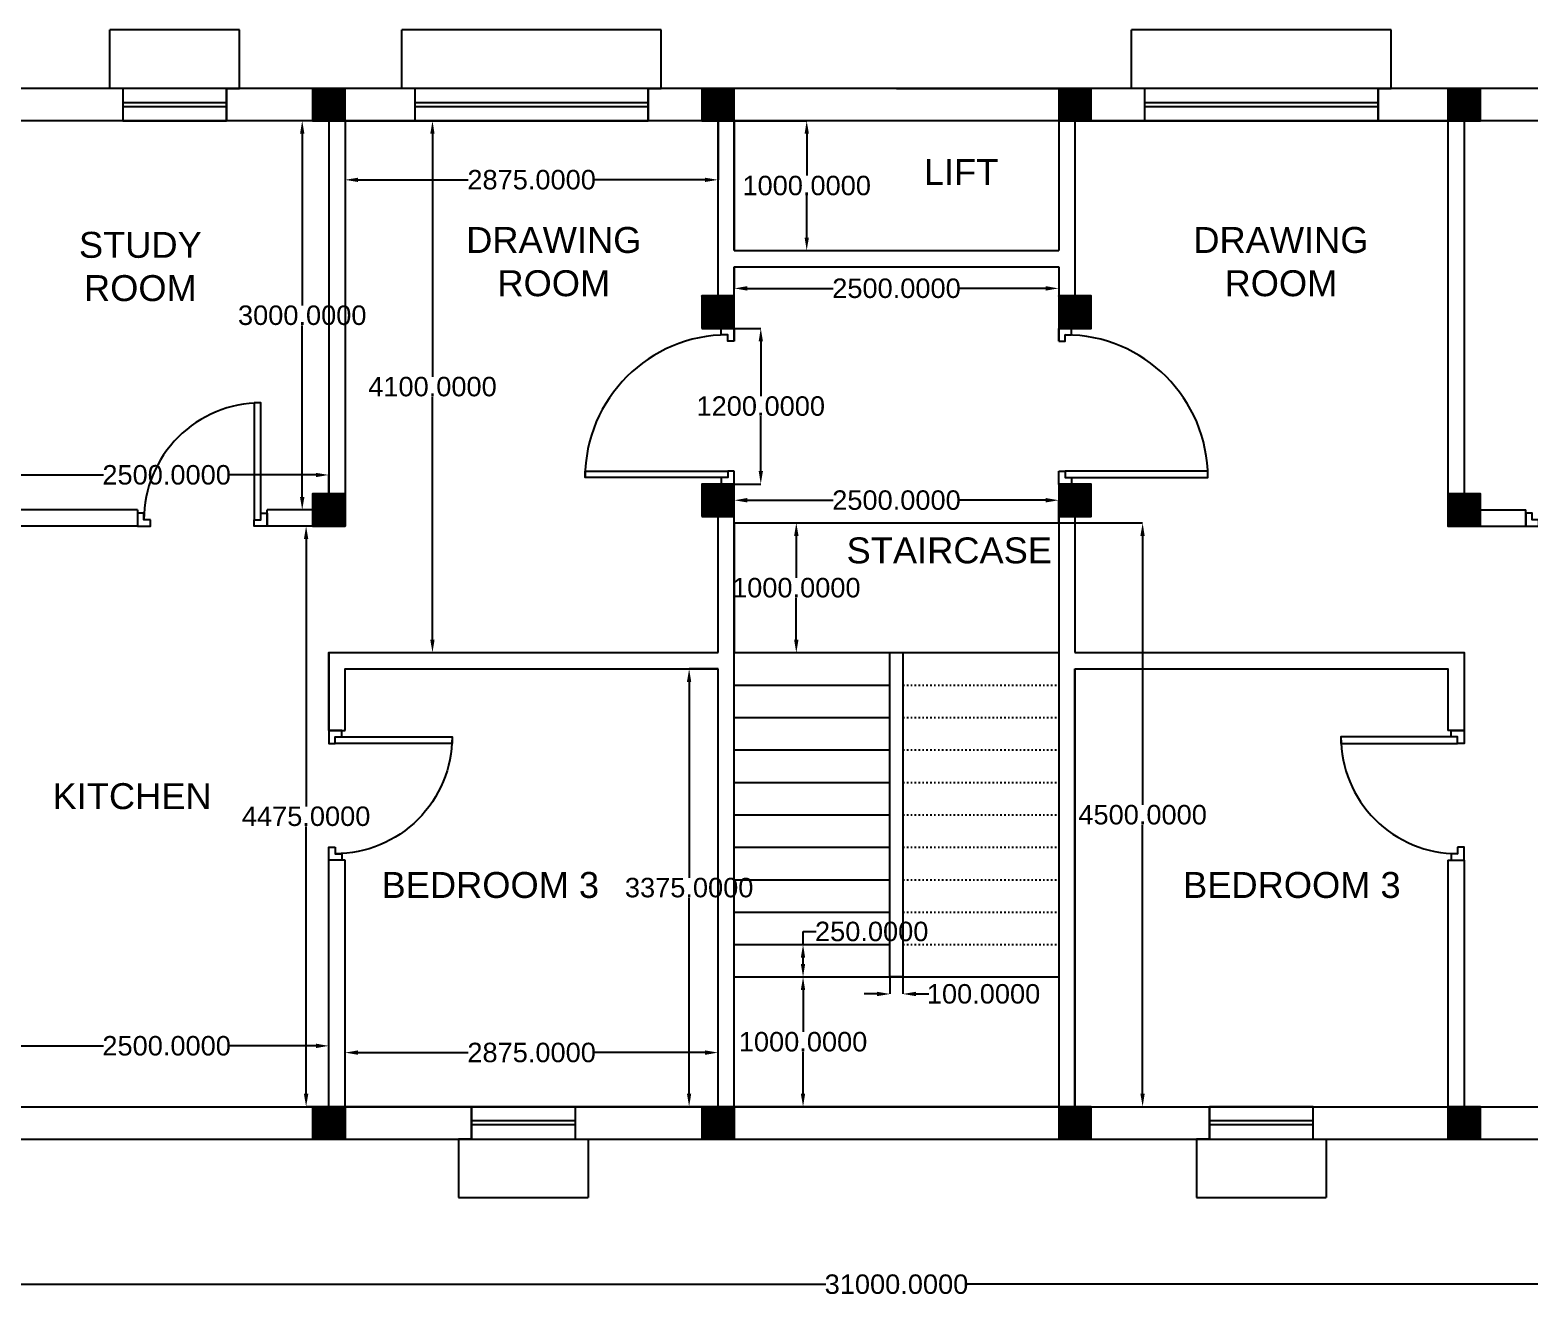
# Model space of a CAD drawing. Header units: inches. Extents: x -18025 to 46034, y -1217 to 26050.
# Drawn here: x 8822 to 20375, y -1217 to 8550 of the extents above; entities that cross this region are included whole.
import ezdxf

# ---------------------------------------------------------------- set-up
doc = ezdxf.new("R2010")
doc.units = ezdxf.units.IN
doc.header["$MEASUREMENT"] = 0
doc.linetypes.add('ACAD_ISO03W100', pattern=[30, 12, -18])
for name, color, linetype in [('chajja', 7, 'Continuous'), ('columns', 3, 'Continuous'), ('dimension lines', 211, 'Continuous'), ('doors', 2, 'Continuous'), ('ext walls', 4, 'Continuous'), ('inn walls', 101, 'Continuous'), ('stairs', 241, 'Continuous'), ('stairs 2', 241, 'ACAD_ISO03W100'), ('texts', 161, 'Continuous'), ('windows', 21, 'Continuous')]:
    doc.layers.add(name, color=color, linetype=linetype)
doc.styles.add('Annotative', font='Arial.ttf')
doc.styles.add('style1', font='Arial.ttf', dxfattribs={"height": 4})
doc.dimstyles.new('Annotative', dxfattribs={"dimscale": 0, "dimtxt": 150, "dimasz": 100, "dimexe": 0.18, "dimexo": 0.0625, "dimgap": 0.09, "dimtad": 0, "dimtih": 1, "dimtoh": 1, "dimdec": 4, "dimzin": 0, "dimdsep": 46, "dimtxsty": 'Annotative', "dimcen": -0.09, "dimadec": 0, "dimazin": 0, "dimtfac": 1, "dimtdec": 4, "dimtofl": 0, "dimtmove": 0, "dimatfit": 3, "dimfxl": 1, "dimtolj": 1, "dimtzin": 0, "dimarcsym": 0})

# ---------------------------------------------------------------- blocks, each defined once
blk = doc.blocks.new('*D4')
at = {"layer": 'DEFPOINTS', "color": 0, "transparency": 16777216}
for p in [(0, 0), (31000, 0), (31000, -1119)]:
    blk.add_point(p, dxfattribs=at)
at = {"layer": 'dimension lines', "color": 0, "lineweight": -2, "transparency": 16777216}
for p, q in [((0, 0), (0, -1119)), ((31000, 0), (31000, -1119)), ((100, -1119), (14956, -1119)), ((30900, -1119), (16044, -1119))]:
    blk.add_line(p, q, dxfattribs=at)
at = {"layer": 'dimension lines', "color": 0, "transparency": 16777216}
for points in [[(100, -1102), (100, -1135), (0, -1119)], [(30900, -1102), (30900, -1135), (31000, -1119)]]:
    blk.add_solid(points, dxfattribs=at)
at = {"layer": 'dimension lines', "color": 0, "transparency": 16777216, "insert": (15500, -1119), "char_height": 150, "attachment_point": 5, "style": 'Annotative'}
blk.add_mtext('\\A1;31000.0000', dxfattribs=at)
blk = doc.blocks.new('*D25')
at = {"layer": 'DEFPOINTS', "color": 0, "transparency": 16777216}
for p in [(10920, 7850), (11125, 7850), (11125, 4850)]:
    blk.add_point(p, dxfattribs=at)
at = {"layer": 'dimension lines', "color": 0, "lineweight": -2, "transparency": 16777216}
for p, q in [((11125, 7850), (10920, 7850)), ((10920, 7750), (10920, 6427)), ((10920, 4950), (10920, 6273)), ((11125, 4850), (10920, 4850))]:
    blk.add_line(p, q, dxfattribs=at)
at = {"layer": 'dimension lines', "color": 0, "transparency": 16777216}
for points in [[(10903, 7750), (10937, 7750), (10920, 7850)], [(10903, 4950), (10937, 4950), (10920, 4850)]]:
    blk.add_solid(points, dxfattribs=at)
at = {"layer": 'dimension lines', "color": 0, "transparency": 16777216, "insert": (10920, 6350), "char_height": 150, "attachment_point": 5, "style": 'Annotative'}
blk.add_mtext('\\A1;3000.0000', dxfattribs=at)
blk = doc.blocks.new('*D26')
at = {"layer": 'DEFPOINTS', "color": 0, "transparency": 16777216}
for p in [(11125, 5120), (8625, 4850), (11125, 4850)]:
    blk.add_point(p, dxfattribs=at)
at = {"layer": 'dimension lines', "color": 0, "lineweight": -2, "transparency": 16777216}
for p, q in [((8625, 4850), (8625, 5120)), ((8725, 5120), (9388, 5120)), ((11025, 5120), (10362, 5120)), ((11125, 4850), (11125, 5120))]:
    blk.add_line(p, q, dxfattribs=at)
at = {"layer": 'dimension lines', "color": 0, "transparency": 16777216}
for points in [[(8725, 5136), (8725, 5103), (8625, 5120)], [(11025, 5136), (11025, 5103), (11125, 5120)]]:
    blk.add_solid(points, dxfattribs=at)
at = {"layer": 'dimension lines', "color": 0, "transparency": 16777216, "insert": (9875, 5120), "char_height": 150, "attachment_point": 5, "style": 'Annotative'}
blk.add_mtext('\\A1;2500.0000', dxfattribs=at)
blk = doc.blocks.new('*D27')
at = {"layer": 'DEFPOINTS', "color": 0, "transparency": 16777216}
for p in [(11250, 7850), (11250, 3750), (11924, 3750)]:
    blk.add_point(p, dxfattribs=at)
at = {"layer": 'dimension lines', "color": 0, "lineweight": -2, "transparency": 16777216}
for p, q in [((11250, 7850), (11924, 7850)), ((11924, 7750), (11924, 5877)), ((11924, 3850), (11924, 5723)), ((11250, 3750), (11924, 3750))]:
    blk.add_line(p, q, dxfattribs=at)
at = {"layer": 'dimension lines', "color": 0, "transparency": 16777216}
for points in [[(11907, 7750), (11940, 7750), (11924, 7850)], [(11907, 3850), (11940, 3850), (11924, 3750)]]:
    blk.add_solid(points, dxfattribs=at)
at = {"layer": 'dimension lines', "color": 0, "transparency": 16777216, "insert": (11924, 5800), "char_height": 150, "attachment_point": 5, "style": 'Annotative'}
blk.add_mtext('\\A1;4100.0000', dxfattribs=at)
blk = doc.blocks.new('*D28')
at = {"layer": 'DEFPOINTS', "color": 0, "transparency": 16777216}
for p in [(11250, 7850), (14125, 7850), (14125, 7395)]:
    blk.add_point(p, dxfattribs=at)
at = {"layer": 'dimension lines', "color": 0, "lineweight": -2, "transparency": 16777216}
for p, q in [((11250, 7850), (11250, 7394)), ((14125, 7850), (14125, 7394)), ((11350, 7395), (12200, 7395)), ((14025, 7395), (13175, 7395))]:
    blk.add_line(p, q, dxfattribs=at)
at = {"layer": 'dimension lines', "color": 0, "transparency": 16777216}
for points in [[(11350, 7411), (11350, 7378), (11250, 7395)], [(14025, 7411), (14025, 7378), (14125, 7395)]]:
    blk.add_solid(points, dxfattribs=at)
at = {"layer": 'dimension lines', "color": 0, "transparency": 16777216, "insert": (12688, 7395), "char_height": 150, "attachment_point": 5, "style": 'Annotative'}
blk.add_mtext('\\A1;2875.0000', dxfattribs=at)
blk = doc.blocks.new('*D29')
at = {"layer": 'DEFPOINTS', "color": 0, "transparency": 16777216}
for p in [(14250, 6250), (14250, 5050), (14454, 5050)]:
    blk.add_point(p, dxfattribs=at)
at = {"layer": 'dimension lines', "color": 0, "lineweight": -2, "transparency": 16777216}
for p, q in [((14250, 6250), (14455, 6250)), ((14454, 6150), (14454, 5727)), ((14454, 5150), (14454, 5573)), ((14250, 5050), (14455, 5050))]:
    blk.add_line(p, q, dxfattribs=at)
at = {"layer": 'dimension lines', "color": 0, "transparency": 16777216}
for points in [[(14438, 6150), (14471, 6150), (14454, 6250)], [(14438, 5150), (14471, 5150), (14454, 5050)]]:
    blk.add_solid(points, dxfattribs=at)
at = {"layer": 'dimension lines', "color": 0, "transparency": 16777216, "insert": (14454, 5650), "char_height": 150, "attachment_point": 5, "style": 'Annotative'}
blk.add_mtext('\\A1;1200.0000', dxfattribs=at)
blk = doc.blocks.new('*D30')
at = {"layer": 'DEFPOINTS', "color": 0, "transparency": 16777216}
for p in [(8625, 719), (8625, 250), (11125, 250)]:
    blk.add_point(p, dxfattribs=at)
at = {"layer": 'dimension lines', "color": 0, "lineweight": -2, "transparency": 16777216}
for p, q in [((8625, 250), (8625, 719)), ((8725, 719), (9388, 719)), ((11025, 719), (10362, 719)), ((11125, 250), (11125, 719))]:
    blk.add_line(p, q, dxfattribs=at)
at = {"layer": 'dimension lines', "color": 0, "transparency": 16777216}
for points in [[(8725, 736), (8725, 702), (8625, 719)], [(11025, 736), (11025, 702), (11125, 719)]]:
    blk.add_solid(points, dxfattribs=at)
at = {"layer": 'dimension lines', "color": 0, "transparency": 16777216, "insert": (9875, 719), "char_height": 150, "attachment_point": 5, "style": 'Annotative'}
blk.add_mtext('\\A1;2500.0000', dxfattribs=at)
blk = doc.blocks.new('*D31')
at = {"layer": 'DEFPOINTS', "color": 0, "transparency": 16777216}
for p in [(10950, 4725), (11125, 4725), (11125, 250)]:
    blk.add_point(p, dxfattribs=at)
at = {"layer": 'dimension lines', "color": 0, "lineweight": -2, "transparency": 16777216}
for p, q in [((11125, 4725), (10950, 4725)), ((10950, 4625), (10950, 2564)), ((10950, 350), (10950, 2411)), ((11125, 250), (10950, 250))]:
    blk.add_line(p, q, dxfattribs=at)
at = {"layer": 'dimension lines', "color": 0, "transparency": 16777216}
for points in [[(10933, 4625), (10967, 4625), (10950, 4725)], [(10933, 350), (10967, 350), (10950, 250)]]:
    blk.add_solid(points, dxfattribs=at)
at = {"layer": 'dimension lines', "color": 0, "transparency": 16777216, "insert": (10950, 2488), "char_height": 150, "attachment_point": 5, "style": 'Annotative'}
blk.add_mtext('\\A1;4475.0000', dxfattribs=at)
blk = doc.blocks.new('*D34')
at = {"layer": 'DEFPOINTS', "color": 0, "transparency": 16777216}
for p in [(14125, 3625), (13902, 250), (14125, 250)]:
    blk.add_point(p, dxfattribs=at)
at = {"layer": 'dimension lines', "color": 0, "lineweight": -2, "transparency": 16777216}
for p, q in [((14125, 3625), (13901, 3625)), ((13902, 3525), (13902, 2014)), ((13902, 350), (13902, 1861)), ((14125, 250), (13901, 250))]:
    blk.add_line(p, q, dxfattribs=at)
at = {"layer": 'dimension lines', "color": 0, "transparency": 16777216}
for points in [[(13885, 3525), (13918, 3525), (13902, 3625)], [(13885, 350), (13918, 350), (13902, 250)]]:
    blk.add_solid(points, dxfattribs=at)
at = {"layer": 'dimension lines', "color": 0, "transparency": 16777216, "insert": (13902, 1938), "char_height": 150, "attachment_point": 5, "style": 'Annotative'}
blk.add_mtext('\\A1;3375.0000', dxfattribs=at)
blk = doc.blocks.new('*D35')
at = {"layer": 'DEFPOINTS', "color": 0, "transparency": 16777216}
for p in [(14125, 667), (11250, 250), (14125, 250)]:
    blk.add_point(p, dxfattribs=at)
at = {"layer": 'dimension lines', "color": 0, "lineweight": -2, "transparency": 16777216}
for p, q in [((11250, 250), (11250, 667)), ((11350, 667), (12200, 667)), ((14025, 667), (13175, 667)), ((14125, 250), (14125, 667))]:
    blk.add_line(p, q, dxfattribs=at)
at = {"layer": 'dimension lines', "color": 0, "transparency": 16777216}
for points in [[(11350, 684), (11350, 650), (11250, 667)], [(14025, 684), (14025, 650), (14125, 667)]]:
    blk.add_solid(points, dxfattribs=at)
at = {"layer": 'dimension lines', "color": 0, "transparency": 16777216, "insert": (12688, 667), "char_height": 150, "attachment_point": 5, "style": 'Annotative'}
blk.add_mtext('\\A1;2875.0000', dxfattribs=at)
blk = doc.blocks.new('*D44')
at = {"layer": 'DEFPOINTS', "color": 0, "transparency": 16777216}
for p in [(14250, 7850), (14808, 7850), (14250, 6850)]:
    blk.add_point(p, dxfattribs=at)
at = {"layer": 'dimension lines', "color": 0, "lineweight": -2, "transparency": 16777216}
for p, q in [((14250, 7850), (14809, 7850)), ((14808, 7750), (14808, 7427)), ((14808, 6950), (14808, 7273)), ((14250, 6850), (14809, 6850))]:
    blk.add_line(p, q, dxfattribs=at)
at = {"layer": 'dimension lines', "color": 0, "transparency": 16777216}
for points in [[(14792, 7750), (14825, 7750), (14808, 7850)], [(14792, 6950), (14825, 6950), (14808, 6850)]]:
    blk.add_solid(points, dxfattribs=at)
at = {"layer": 'dimension lines', "color": 0, "transparency": 16777216, "insert": (14808, 7350), "char_height": 150, "attachment_point": 5, "style": 'Annotative'}
blk.add_mtext('\\A1;1000.0000', dxfattribs=at)
blk = doc.blocks.new('*D45')
at = {"layer": 'DEFPOINTS', "color": 0, "transparency": 16777216}
for p in [(14250, 6725), (16750, 6725), (16750, 6558)]:
    blk.add_point(p, dxfattribs=at)
at = {"layer": 'dimension lines', "color": 0, "lineweight": -2, "transparency": 16777216}
for p, q in [((14250, 6725), (14250, 6558)), ((16750, 6725), (16750, 6558)), ((14350, 6558), (15013, 6558)), ((16650, 6558), (15987, 6558))]:
    blk.add_line(p, q, dxfattribs=at)
at = {"layer": 'dimension lines', "color": 0, "transparency": 16777216}
for points in [[(14350, 6575), (14350, 6541), (14250, 6558)], [(16650, 6575), (16650, 6541), (16750, 6558)]]:
    blk.add_solid(points, dxfattribs=at)
at = {"layer": 'dimension lines', "color": 0, "transparency": 16777216, "insert": (15500, 6558), "char_height": 150, "attachment_point": 5, "style": 'Annotative'}
blk.add_mtext('\\A1;2500.0000', dxfattribs=at)
blk = doc.blocks.new('*D46')
at = {"layer": 'DEFPOINTS', "color": 0, "transparency": 16777216}
for p in [(14250, 4750), (14728, 4750), (14250, 3750)]:
    blk.add_point(p, dxfattribs=at)
at = {"layer": 'dimension lines', "color": 0, "lineweight": -2, "transparency": 16777216}
for p, q in [((14250, 4750), (14728, 4750)), ((14728, 4650), (14728, 4327)), ((14728, 3850), (14728, 4173)), ((14250, 3750), (14728, 3750))]:
    blk.add_line(p, q, dxfattribs=at)
at = {"layer": 'dimension lines', "color": 0, "transparency": 16777216}
for points in [[(14711, 4650), (14745, 4650), (14728, 4750)], [(14711, 3850), (14745, 3850), (14728, 3750)]]:
    blk.add_solid(points, dxfattribs=at)
at = {"layer": 'dimension lines', "color": 0, "transparency": 16777216, "insert": (14728, 4250), "char_height": 150, "attachment_point": 5, "style": 'Annotative'}
blk.add_mtext('\\A1;1000.0000', dxfattribs=at)
blk = doc.blocks.new('*D47')
at = {"layer": 'DEFPOINTS', "color": 0, "transparency": 16777216}
for p in [(14250, 1250), (14250, 250), (14780, 250)]:
    blk.add_point(p, dxfattribs=at)
at = {"layer": 'dimension lines', "color": 0, "lineweight": -2, "transparency": 16777216}
for p, q in [((14250, 1250), (14780, 1250)), ((14780, 1150), (14780, 827)), ((14780, 350), (14780, 673)), ((14250, 250), (14780, 250))]:
    blk.add_line(p, q, dxfattribs=at)
at = {"layer": 'dimension lines', "color": 0, "transparency": 16777216}
for points in [[(14763, 1150), (14796, 1150), (14780, 1250)], [(14763, 350), (14796, 350), (14780, 250)]]:
    blk.add_solid(points, dxfattribs=at)
at = {"layer": 'dimension lines', "color": 0, "transparency": 16777216, "insert": (14780, 750), "char_height": 150, "attachment_point": 5, "style": 'Annotative'}
blk.add_mtext('\\A1;1000.0000', dxfattribs=at)
blk = doc.blocks.new('*D48')
at = {"layer": 'DEFPOINTS', "color": 0, "transparency": 16777216}
for p in [(14250, 1500), (14780, 1500), (14250, 1250)]:
    blk.add_point(p, dxfattribs=at)
at = {"layer": 'dimension lines', "color": 0, "lineweight": -2, "transparency": 16777216}
for p, q in [((14780, 1500), (14780, 1600)), ((14780, 1600), (14880, 1600)), ((14250, 1500), (14780, 1500)), ((14780, 1350), (14780, 1400)), ((14250, 1250), (14780, 1250))]:
    blk.add_line(p, q, dxfattribs=at)
at = {"layer": 'dimension lines', "color": 0, "transparency": 16777216}
for points in [[(14763, 1400), (14796, 1400), (14780, 1500)], [(14763, 1350), (14796, 1350), (14780, 1250)]]:
    blk.add_solid(points, dxfattribs=at)
at = {"layer": 'dimension lines', "color": 0, "transparency": 16777216, "insert": (15309, 1600), "char_height": 150, "attachment_point": 5, "style": 'Annotative'}
blk.add_mtext('\\A1;250.0000', dxfattribs=at)
blk = doc.blocks.new('*D50')
at = {"layer": 'DEFPOINTS', "color": 0, "transparency": 16777216}
for p in [(16750, 4925), (14250, 4750), (16750, 4750)]:
    blk.add_point(p, dxfattribs=at)
at = {"layer": 'dimension lines', "color": 0, "lineweight": -2, "transparency": 16777216}
for p, q in [((14250, 4750), (14250, 4925)), ((14350, 4925), (15013, 4925)), ((16650, 4925), (15987, 4925)), ((16750, 4750), (16750, 4925))]:
    blk.add_line(p, q, dxfattribs=at)
at = {"layer": 'dimension lines', "color": 0, "transparency": 16777216}
for points in [[(14350, 4942), (14350, 4908), (14250, 4925)], [(16650, 4942), (16650, 4908), (16750, 4925)]]:
    blk.add_solid(points, dxfattribs=at)
at = {"layer": 'dimension lines', "color": 0, "transparency": 16777216, "insert": (15500, 4925), "char_height": 150, "attachment_point": 5, "style": 'Annotative'}
blk.add_mtext('\\A1;2500.0000', dxfattribs=at)
blk = doc.blocks.new('*D51')
at = {"layer": 'DEFPOINTS', "color": 0, "transparency": 16777216}
for p in [(16750, 4750), (16750, 250), (17397, 250)]:
    blk.add_point(p, dxfattribs=at)
at = {"layer": 'dimension lines', "color": 0, "lineweight": -2, "transparency": 16777216}
for p, q in [((16750, 4750), (17397, 4750)), ((17397, 4650), (17397, 2577)), ((17397, 350), (17397, 2423)), ((16750, 250), (17397, 250))]:
    blk.add_line(p, q, dxfattribs=at)
at = {"layer": 'dimension lines', "color": 0, "transparency": 16777216}
for points in [[(17380, 4650), (17413, 4650), (17397, 4750)], [(17380, 350), (17413, 350), (17397, 250)]]:
    blk.add_solid(points, dxfattribs=at)
at = {"layer": 'dimension lines', "color": 0, "transparency": 16777216, "insert": (17397, 2500), "char_height": 150, "attachment_point": 5, "style": 'Annotative'}
blk.add_mtext('\\A1;4500.0000', dxfattribs=at)
blk = doc.blocks.new('*D58')
at = {"layer": 'DEFPOINTS', "color": 0, "transparency": 16777216}
for p in [(15450, 1250), (15550, 1250), (15550, 1119)]:
    blk.add_point(p, dxfattribs=at)
at = {"layer": 'dimension lines', "color": 0, "lineweight": -2, "transparency": 16777216}
for p, q in [((15450, 1250), (15450, 1119)), ((15550, 1250), (15550, 1119)), ((15350, 1119), (15250, 1119)), ((15650, 1119), (15750, 1119))]:
    blk.add_line(p, q, dxfattribs=at)
at = {"layer": 'dimension lines', "color": 0, "transparency": 16777216}
for points in [[(15350, 1136), (15350, 1102), (15450, 1119)], [(15650, 1136), (15650, 1102), (15550, 1119)]]:
    blk.add_solid(points, dxfattribs=at)
at = {"layer": 'dimension lines', "color": 0, "transparency": 16777216, "insert": (16171, 1119), "char_height": 150, "attachment_point": 5, "style": 'Annotative'}
blk.add_mtext('\\A1;100.0000', dxfattribs=at)

msp = doc.modelspace()

# ---------------------------------------------------------------- hatches: boundary and pattern name
at = {"layer": 'columns'}
h = msp.add_hatch(dxfattribs=at)
h.set_pattern_fill('ANSI31', color=256)
h.set_pattern_definition([(45, (24670.0383, 2740.78081), (-0.0883883476, 0.0883883476), [])])
h.paths.add_polyline_path([(11250, 8100), (11000, 8100), (11000, 7850), (11250, 7850)])
h = msp.add_hatch(dxfattribs=at)
h.set_pattern_fill('ANSI31', color=256)
h.set_pattern_definition([(45, (27670.0383, 2740.78081), (-0.0883883476, 0.0883883476), [])])
h.paths.add_polyline_path([(14250, 8100), (14000, 8100), (14000, 7850), (14250, 7850)])
h = msp.add_hatch(dxfattribs=at)
h.set_pattern_fill('ANSI31', color=256)
h.set_pattern_definition([(45, (30420.0383, 2740.78081), (-0.0883883476, 0.0883883476), [])])
h.paths.add_polyline_path([(17000, 8100), (16750, 8100), (16750, 7850), (17000, 7850)])
h = msp.add_hatch(dxfattribs=at)
h.set_pattern_fill('ANSI31', color=256)
h.set_pattern_definition([(45, (33420.0383, 2740.78081), (-0.0883883476, 0.0883883476), [])])
h.paths.add_polyline_path([(20000, 8100), (19750, 8100), (19750, 7850), (20000, 7850)])
h = msp.add_hatch(dxfattribs=at)
h.set_pattern_fill('ANSI31', color=256)
h.set_pattern_definition([(45, (27670.0383, 1140.78081), (-0.0883883476, 0.0883883476), [])])
h.paths.add_polyline_path([(14250, 6500), (14000, 6500), (14000, 6250), (14250, 6250)])
h = msp.add_hatch(dxfattribs=at)
h.set_pattern_fill('ANSI31', color=256)
h.set_pattern_definition([(45, (30420.0383, 1140.78081), (-0.0883883476, 0.0883883476), [])])
h.paths.add_polyline_path([(17000, 6500), (16750, 6500), (16750, 6250), (17000, 6250)])
h = msp.add_hatch(dxfattribs=at)
h.set_pattern_fill('ANSI31', color=256)
h.set_pattern_definition([(45, (24670.0383, -384.21919), (-0.0883883476, 0.0883883476), [])])
h.paths.add_polyline_path([(11250, 4975), (11000, 4975), (11000, 4725), (11250, 4725)])
h = msp.add_hatch(dxfattribs=at)
h.set_pattern_fill('ANSI31', color=256)
h.set_pattern_definition([(45, (27670.0383, -309.21919), (-0.0883883476, 0.0883883476), [])])
h.paths.add_polyline_path([(14250, 5050), (14000, 5050), (14000, 4800), (14250, 4800)])
h = msp.add_hatch(dxfattribs=at)
h.set_pattern_fill('ANSI31', color=256)
h.set_pattern_definition([(45, (30420.0383, -309.21919), (-0.0883883476, 0.0883883476), [])])
h.paths.add_polyline_path([(17000, 5050), (16750, 5050), (16750, 4800), (17000, 4800)])
h = msp.add_hatch(dxfattribs=at)
h.set_pattern_fill('ANSI31', color=256)
h.set_pattern_definition([(45, (33420.0383, -384.21919), (-0.0883883476, 0.0883883476), [])])
h.paths.add_polyline_path([(20000, 4975), (19750, 4975), (19750, 4725), (20000, 4725)])
h = msp.add_hatch(dxfattribs=at)
h.set_pattern_fill('ANSI31', color=256)
h.set_pattern_definition([(45, (24670.0383, -5109.21919), (-0.0883883476, 0.0883883476), [])])
h.paths.add_polyline_path([(11250, 250), (11000, 250), (11000, 0), (11250, 0)])
h = msp.add_hatch(dxfattribs=at)
h.set_pattern_fill('ANSI31', color=256)
h.set_pattern_definition([(45, (27670.0383, -5109.21919), (-0.0883883476, 0.0883883476), [])])
h.paths.add_polyline_path([(14250, 250), (14000, 250), (14000, 0), (14250, 0)])
h = msp.add_hatch(dxfattribs=at)
h.set_pattern_fill('ANSI31', color=256)
h.set_pattern_definition([(45, (30420.0383, -5109.21919), (-0.0883883476, 0.0883883476), [])])
h.paths.add_polyline_path([(17000, 250), (16750, 250), (16750, 0), (17000, 0)])
h = msp.add_hatch(dxfattribs=at)
h.set_pattern_fill('ANSI31', color=256)
h.set_pattern_definition([(45, (33420.0383, -5109.21919), (-0.0883883476, 0.0883883476), [])])
h.paths.add_polyline_path([(20000, 250), (19750, 250), (19750, 0), (20000, 0)])

# ---------------------------------------------------------------- linework, layer by layer
at = {"layer": 'chajja'}
for p, q in [((9437.5, 8100), (9437.5, 8550)), ((10437.5, 8550), (9437.5, 8550)), ((10437.5, 8100), (10437.5, 8550)), ((11687.5, 8100), (11687.5, 8550)), ((13687.5, 8550), (11687.5, 8550)), ((13687.5, 8100), (13687.5, 8550)), ((17312.5, 8100), (17312.5, 8550)), ((19312.5, 8550), (17312.5, 8550)), ((19312.5, 8100), (19312.5, 8550)), ((9537.5, 8100), (9437.5, 8100)), ((10337.5, 8100), (10437.5, 8100)), ((11787.5, 8100), (11687.5, 8100)), ((13587.5, 8100), (13687.5, 8100)), ((17412.5, 8100), (17312.5, 8100)), ((19212.5, 8100), (19312.5, 8100)), ((12225, 0), (12125, 0)), ((12125, 0), (12125, -450)), ((13025, 0), (13125, 0)), ((13125, 0), (13125, -450)), ((17912.5, 0), (17812.5, 0)), ((17812.5, 0), (17812.5, -450)), ((18712.5, 0), (18812.5, 0)), ((18812.5, 0), (18812.5, -450)), ((12125, -450), (13125, -450)), ((17812.5, -450), (18812.5, -450))]:
    msp.add_line(p, q, dxfattribs=at)
at = {"layer": 'columns'}
for points in [[(11000, 7850), (11250, 7850), (11250, 8100), (11000, 8100)], [(14000, 7850), (14250, 7850), (14250, 8100), (14000, 8100)], [(16750, 7850), (17000, 7850), (17000, 8100), (16750, 8100)], [(19750, 7850), (20000, 7850), (20000, 8100), (19750, 8100)], [(14000, 6250), (14250, 6250), (14250, 6500), (14000, 6500)], [(16750, 6250), (17000, 6250), (17000, 6500), (16750, 6500)], [(11000, 4725), (11250, 4725), (11250, 4975), (11000, 4975)], [(14000, 4800), (14250, 4800), (14250, 5050), (14000, 5050)], [(16750, 4800), (17000, 4800), (17000, 5050), (16750, 5050)], [(19750, 4725), (20000, 4725), (20000, 4975), (19750, 4975)], [(11000, 0), (11250, 0), (11250, 250), (11000, 250)], [(14000, 0), (14250, 0), (14250, 250), (14000, 250)], [(16750, 0), (17000, 0), (17000, 250), (16750, 250)], [(19750, 0), (20000, 0), (20000, 250), (19750, 250)]]:
    msp.add_lwpolyline(points, close=True, dxfattribs=at)
at = {"layer": 'doors'}
for p, q in [((14250, 6150), (14250, 6250)), ((16750, 6150), (16750, 6250)), ((10600, 5675), (10550, 5675)), ((10550, 5675), (10550, 4775)), ((14250, 5050), (14250, 5150)), ((16750, 5050), (16750, 5150)), ((12075, 3050), (11175, 3050)), ((12075, 3100), (12075, 3050)), ((18925, 3100), (18925, 3050)), ((18925, 3050), (19825, 3050))]:
    msp.add_line(p, q, dxfattribs=at)
for points in [[(14250, 6150), (14200, 6150), (14200, 6200), (14150, 6200), (14150, 6250), (14250, 6250)], [(16750, 6150), (16800, 6150), (16800, 6200), (16850, 6200), (16850, 6250), (16750, 6250)], [(14250, 5150), (14200, 5150), (14200, 5100), (14150, 5100), (14150, 5050), (14250, 5050)], [(16750, 5150), (16800, 5150), (16800, 5100), (16850, 5100), (16850, 5050), (16750, 5050)], [(9750, 4775), (9700, 4775), (9700, 4825), (9650, 4825), (9650, 4725), (9750, 4725)], [(10550, 4775), (10600, 4775), (10600, 4825), (10650, 4825), (10650, 4725), (10550, 4725)], [(20450, 4775), (20400, 4775), (20400, 4825), (20350, 4825), (20350, 4725), (20450, 4725)], [(11175, 3050), (11175, 3100), (11225, 3100), (11225, 3150), (11125, 3150), (11125, 3050)], [(19825, 3050), (19825, 3100), (19775, 3100), (19775, 3150), (19875, 3150), (19875, 3050)], [(11175, 2250), (11175, 2200), (11225, 2200), (11225, 2150), (11125, 2150), (11125, 2250)], [(19825, 2250), (19825, 2200), (19775, 2200), (19775, 2150), (19875, 2150), (19875, 2250)]]:
    msp.add_lwpolyline(points, close=True, dxfattribs=at)
for points in [[(10600, 4775), (10600, 5675, 0.4142135624), (9700, 4775)], [(11175, 3100), (12075, 3100, -0.4142135624), (11175, 2200)], [(19825, 3100), (18925, 3100, 0.4142135624), (19825, 2200)]]:
    msp.add_lwpolyline(points, format="xyb", dxfattribs=at)
for points in [[(14200, 5100), (13100, 5100), (13100, 5150), (14200, 5150)], [(16800, 5100), (17900, 5100), (17900, 5150), (16800, 5150)]]:
    msp.add_lwpolyline(points, dxfattribs=at)
for centre, start, end in [((14200, 5100), 90, 180), ((16800, 5100), 0, 90)]:
    msp.add_arc(centre, 1100, start, end, dxfattribs=at)
at = {"layer": 'ext walls'}
for p, q in [((31000, 8100), (0, 8100)), ((31000, 7850), (0, 7850)), ((4500, 250), (11250, 250)), ((11250, 250), (16875, 250)), ((16875, 250), (19750, 250)), ((19750, 250), (26500, 250)), ((0, 0), (31000, 0))]:
    msp.add_line(p, q, dxfattribs=at)
at = {"layer": 'inn walls'}
for p, q in [((14125, 6250), (14125, 8100)), ((14250, 6850), (14250, 8100)), ((15500, 8100), (16750, 8100)), ((16750, 8100), (16750, 6850)), ((16875, 8100), (16875, 6250)), ((14125, 7850), (11125, 7850)), ((14250, 7850), (14250, 7850)), ((14250, 7850), (14250, 6850)), ((16875, 7850), (19875, 7850)), ((14250, 6850), (16750, 6850)), ((14250, 6725), (16750, 6725)), ((14250, 6250), (14250, 6725)), ((16750, 6725), (16750, 6250)), ((14250, 6250), (14125, 6250)), ((16750, 6250), (16875, 6250)), ((14250, 5050), (14125, 5050)), ((14125, 3750), (14125, 5050)), ((14250, 250), (14250, 5050)), ((16750, 5050), (16875, 5050)), ((16750, 5050), (16750, 250)), ((16875, 5050), (16875, 3750)), ((9650, 4850), (9650, 4725)), ((10650, 4725), (10650, 4850)), ((14250, 250), (14250, 4750)), ((14250, 4750), (16750, 4750)), ((20350, 4725), (20350, 4850)), ((11250, 4725), (10650, 4725)), ((19750, 4725), (20350, 4725)), ((11125, 3750), (11125, 3150)), ((19875, 3750), (19875, 3150)), ((14125, 250), (14125, 3625)), ((16875, 250), (16875, 3625)), ((16875, 3625), (16875, 250)), ((11125, 3150), (11250, 3150)), ((19875, 3150), (19750, 3150)), ((11250, 2150), (11125, 2150)), ((19750, 2150), (19875, 2150)), ((14125, 250), (11125, 250)), ((11125, 250), (11125, 0)), ((11250, 250), (11250, 0)), ((14125, 250), (14125, 0)), ((16750, 250), (14250, 250)), ((14250, 250), (14250, 0)), ((16750, 250), (16750, 0)), ((16875, 250), (16875, 0)), ((19750, 250), (19750, 0)), ((19875, 250), (19875, 0))]:
    msp.add_line(p, q, dxfattribs=at)
for points in [[(11125, 7850), (11125, 4850), (10650, 4850)], [(11250, 7850), (11250, 4725), (10650, 4725)], [(19750, 7850), (19750, 4725), (20350, 4725)], [(19875, 7850), (19875, 4850), (20350, 4850)], [(9650, 4850), (8625, 4850)], [(9650, 4725), (8625, 4725)], [(11125, 3150), (11125, 3750), (14125, 3750)], [(16875, 3750), (19875, 3750), (19875, 3150)], [(11250, 3150), (11250, 3625), (14125, 3625)], [(16875, 3625), (19750, 3625), (19750, 3150)], [(11125, 250), (11125, 2150)], [(11250, 250), (11250, 2150)], [(19750, 2150), (19750, 250)], [(19875, 2150), (19875, 250)]]:
    msp.add_lwpolyline(points, dxfattribs=at)
at = {"layer": 'stairs'}
for p, q in [((14250, 4750), (14250, 3750)), ((14250, 3750), (16750, 3750)), ((14250, 3750), (15450, 3750)), ((15450, 1250), (15450, 3750)), ((15500, 3750), (15550, 3750)), ((15550, 3750), (15550, 1250)), ((14250, 3500), (15450, 3500)), ((14250, 3250), (15450, 3250)), ((14250, 3000), (15450, 3000)), ((14250, 2750), (15450, 2750)), ((14250, 2500), (15450, 2500)), ((14250, 2250), (15450, 2250)), ((14250, 2000), (15450, 2000)), ((14250, 1750), (15450, 1750)), ((14250, 1500), (15450, 1500)), ((14250, 250), (14250, 1250)), ((14250, 1250), (16750, 1250)), ((15550, 1250), (15450, 1250))]:
    msp.add_line(p, q, dxfattribs=at)
at = {"layer": 'stairs 2'}
for p, q in [((15550, 3750), (16750, 3750)), ((15550, 3500), (16750, 3500)), ((15550, 3250), (16750, 3250)), ((15550, 3000), (16750, 3000)), ((15550, 2750), (16750, 2750)), ((15550, 2500), (16750, 2500)), ((15550, 2250), (16750, 2250)), ((15550, 2000), (16750, 2000)), ((15550, 1750), (16750, 1750)), ((15550, 1500), (16750, 1500))]:
    msp.add_line(p, q, dxfattribs=at)
at = {"layer": 'windows'}
for p, q in [((9537.5, 8100), (9537.5, 7850)), ((10337.5, 8100), (10337.5, 7850)), ((11787.5, 8100), (11787.5, 7850)), ((13587.5, 8100), (13587.5, 7850)), ((17412.5, 8100), (17412.5, 7850)), ((19212.5, 8100), (19212.5, 7850)), ((9537.5, 7990), (10337.5, 7990)), ((11787.5, 7990), (13587.5, 7990)), ((11787.5, 7990), (13587.5, 7990)), ((17412.5, 7990), (19212.5, 7990)), ((17412.5, 7990), (19212.5, 7990)), ((9537.5, 7960), (10337.5, 7960)), ((11787.5, 7960), (13587.5, 7960)), ((17412.5, 7960), (19212.5, 7960)), ((12225, 0), (12225, 250)), ((13025, 0), (13025, 250)), ((17912.5, 0), (17912.5, 250)), ((18712.5, 0), (18712.5, 250)), ((13025, 140), (12225, 140)), ((18712.5, 140), (17912.5, 140)), ((13025, 110), (12225, 110)), ((18712.5, 110), (17912.5, 110))]:
    msp.add_line(p, q, dxfattribs=at)
for points in [[(9537.5, 7850), (10337.5, 7850), (10337.5, 8100), (9537.5, 8100)], [(11787.5, 7850), (13587.5, 7850), (13587.5, 8100), (11787.5, 8100)], [(17412.5, 7850), (19212.5, 7850), (19212.5, 8100), (17412.5, 8100)], [(13025, 250), (12225, 250), (12225, 0), (13025, 0)], [(18712.5, 250), (17912.5, 250), (17912.5, 0), (18712.5, 0)]]:
    msp.add_lwpolyline(points, close=True, dxfattribs=at)

# ---------------------------------------------------------------- texts
at = {"layer": 'texts', "char_height": 200, "attachment_point": 1, "style": 'style1'}
for s, width, insert in [('\\pxqc;LIFT', 1223.4236099, (15386.56745, 7554.92683)), ('\\pxqc;STUDY ROOM', 1400.6527414, (8972.34037, 6993.69107)), ('\\pxqc;DRAWING ROOM', 1990.9291232, (11863.33875, 7031.1881)), ('\\pxqc;DRAWING ROOM', 1990.9291232, (17467.5044, 7031.1881)), ('\\pxqc;STAIRCASE', 1375, (15219.64301, 4638.34824)), ('\\pxqc;KITCHEN', 1855.0575385, (8681.30642, 2743.95084)), ('\\pxqc;BEDROOM 3', 2051.8957697, (11343.75958, 2059.22848)), ('\\pxqc;BEDROOM 3', 2051.8957697, (17521.28875, 2059.22848))]:
    msp.add_mtext_dynamic_manual_height_columns(s, width=width, gutter_width=20, heights=[0], dxfattribs=dict(at, insert=insert))

# ---------------------------------------------------------------- dimensions: what is measured, and where the dimension line sits
at = {"layer": 'dimension lines'}
for base, p1, p2, picture, middle in [((10920.02349, 7850), (11125, 4850), (11125, 7850), '*D25', (10920.02349, 6350)), ((11923.57762, 3750), (11250, 7850), (11250, 3750), '*D27', (11923.57762, 5800)), ((14808.48594, 7850), (14250, 6850), (14250, 7850), '*D44', (14808.48594, 7350)), ((14454.38253, 5050), (14250, 6250), (14250, 5050), '*D29', (14454.38253, 5650)), ((14727.96504, 4750), (14250, 3750), (14250, 4750), '*D46', (14727.96504, 4250)), ((17396.60931, 250), (16750, 4750), (16750, 250), '*D51', (17396.60931, 2500)), ((10950, 4725), (11125, 250), (11125, 4725), '*D31', (10950, 2487.5)), ((13901.52975, 250), (14125, 3625), (14125, 250), '*D34', (13901.52975, 1937.5)), ((14779.78249, 1500), (14250, 1250), (14250, 1500), '*D48', (15308.79473, 1600)), ((14779.78249, 250), (14250, 1250), (14250, 250), '*D47', (14779.78249, 750))]:
    dim = msp.add_linear_dim(base=base, p1=p1, p2=p2, angle=90, dimstyle='Annotative', dxfattribs=at)
    dim.commit()
    dim.dimension.update_dxf_attribs({"geometry": picture, "text_midpoint": middle})
for base, p1, p2, picture, middle in [((14125, 7394.61347), (11250, 7850), (14125, 7850), '*D28', (12687.5, 7394.61347)), ((16750, 6557.9503), (14250, 6725), (16750, 6725), '*D45', (15500, 6557.9503)), ((11125, 5119.63772), (8625, 4850), (11125, 4850), '*D26', (9875, 5119.63772)), ((16750, 4925), (14250, 4750), (16750, 4750), '*D50', (15500, 4925)), ((15550, 1119.08611), (15450, 1250), (15550, 1250), '*D58', (16170.67322, 1119.08611)), ((8625, 719.016), (11125, 250), (8625, 250), '*D30', (9875, 719.016)), ((14125, 666.84337), (11250, 250), (14125, 250), '*D35', (12687.5, 666.84337)), ((31000, -1118.68349), (0, 0), (31000, 0), '*D4', (15500, -1118.68349))]:
    dim = msp.add_linear_dim(base=base, p1=p1, p2=p2, dimstyle='Annotative', dxfattribs=at)
    dim.commit()
    dim.dimension.update_dxf_attribs({"geometry": picture, "text_midpoint": middle})

doc.saveas('drawing.dxf')
